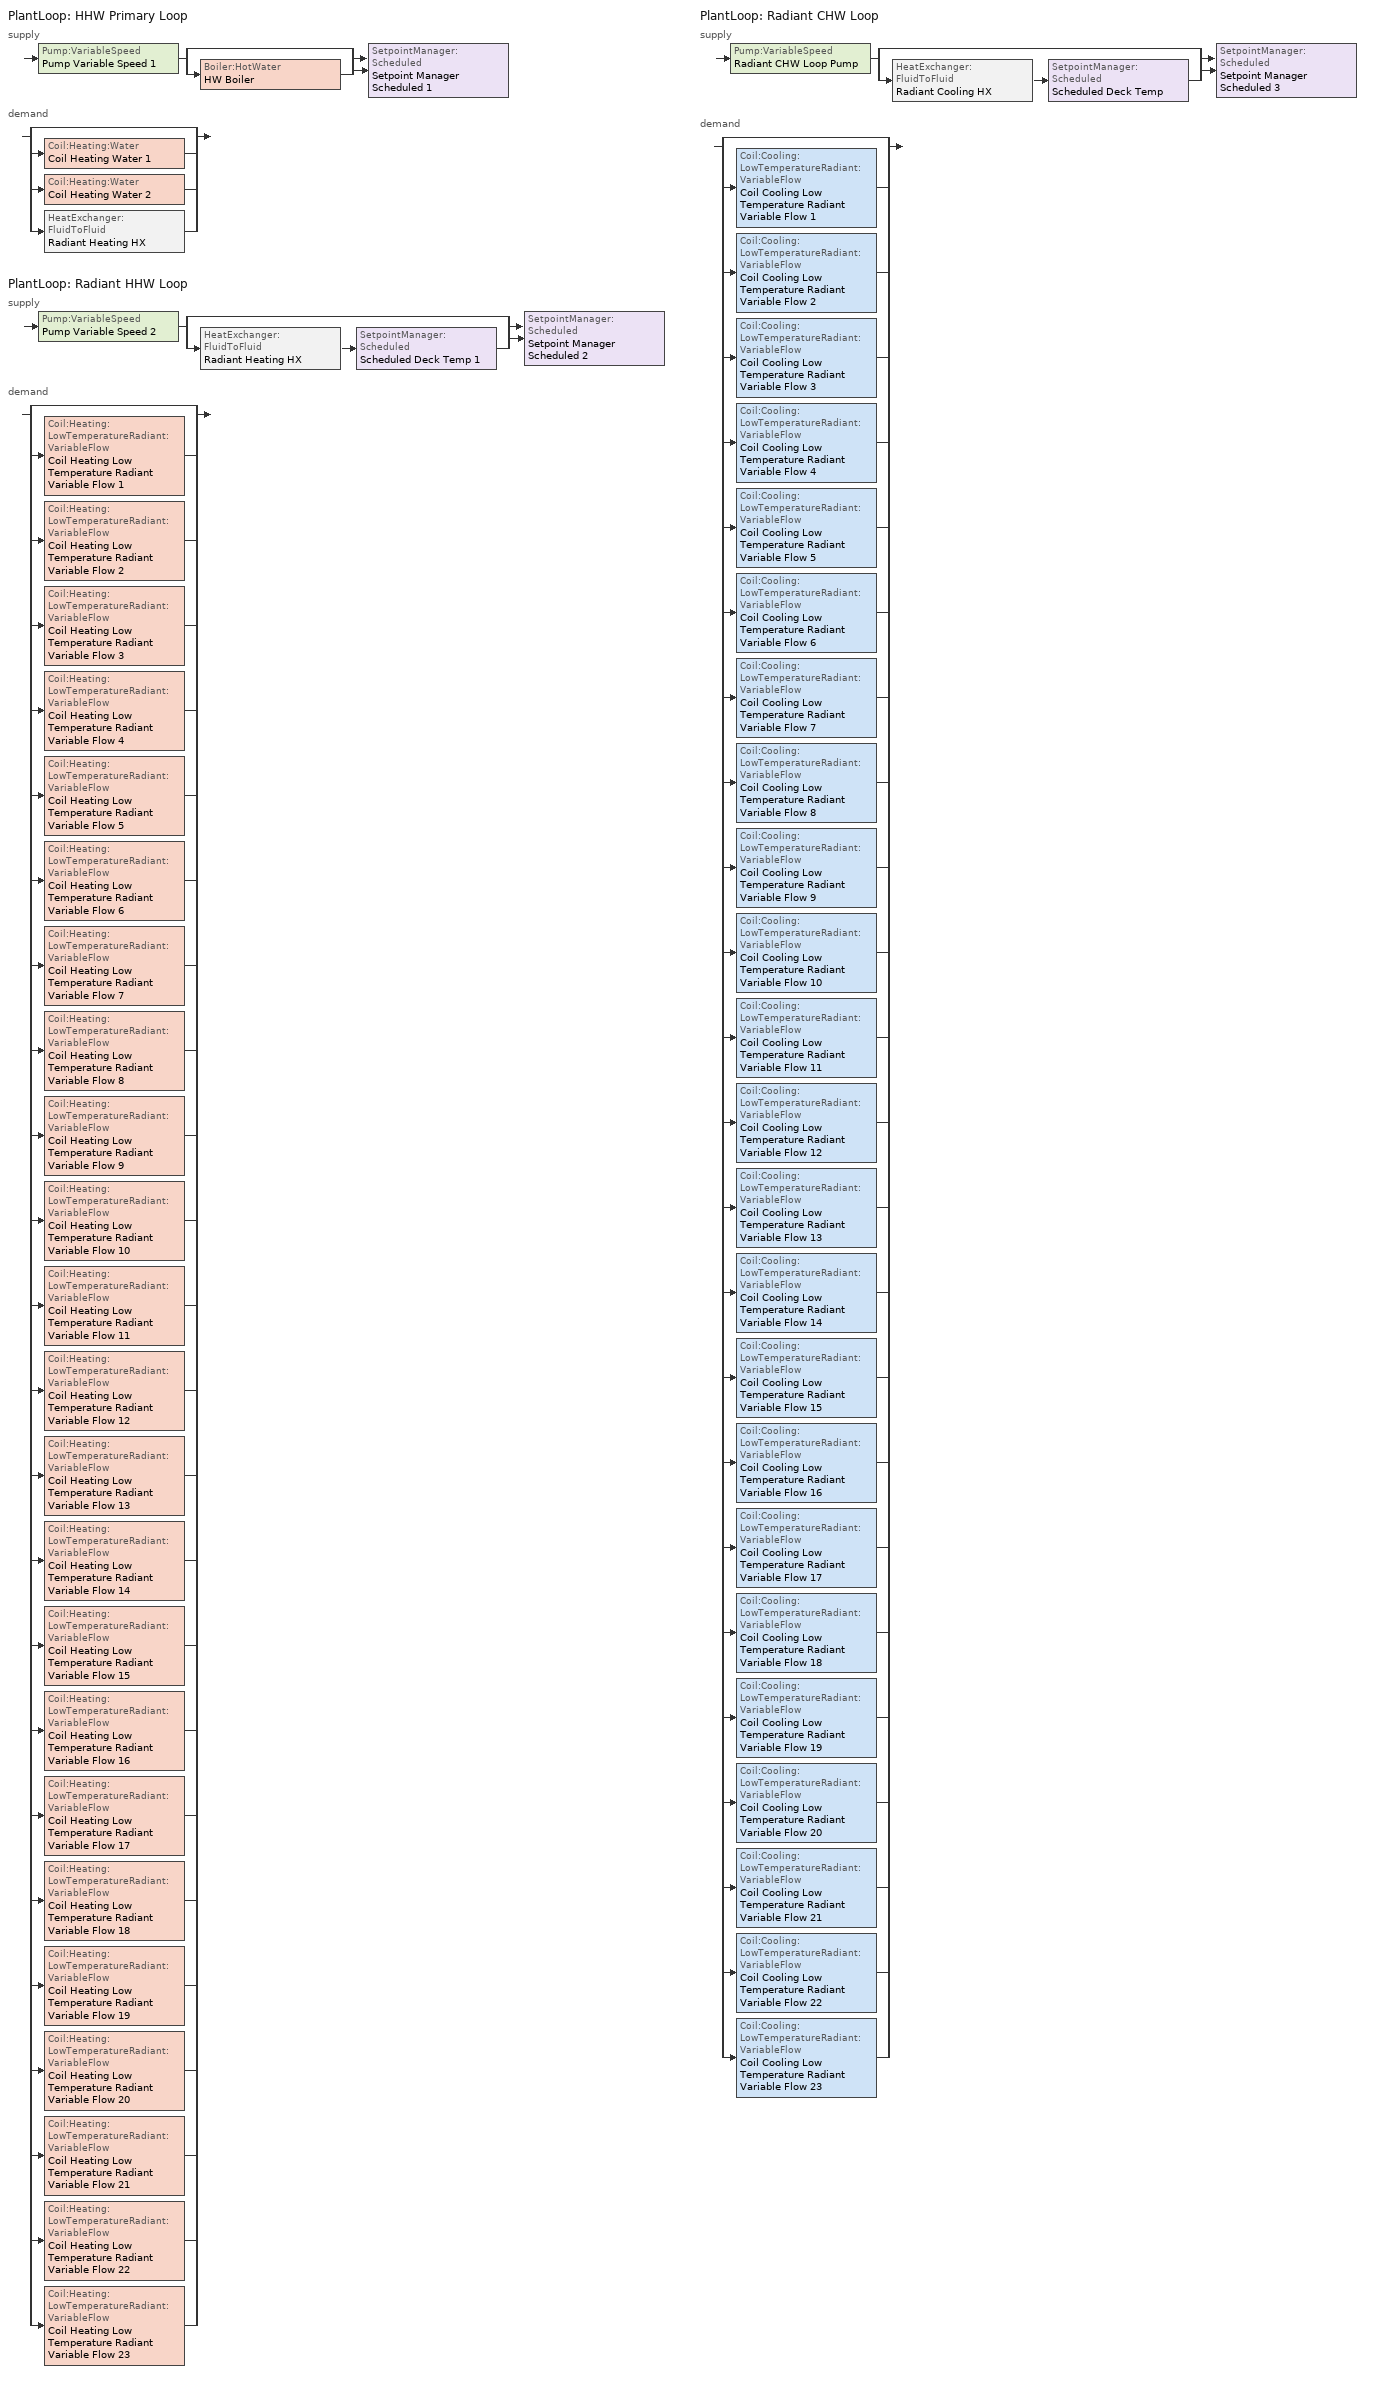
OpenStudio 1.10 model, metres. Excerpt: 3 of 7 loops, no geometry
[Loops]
PlantLoop 'HHW Primary Loop'
 supply: Pump:VariableSpeed 'Pump Variable Speed 1' > split
  | bypass
  | Boiler:HotWater 'HW Boiler'
  join > SetpointManager:Scheduled 'Setpoint Manager Scheduled 1'
 demand: split
  | bypass
  | Coil:Heating:Water 'Coil Heating Water 1'
  | Coil:Heating:Water 'Coil Heating Water 2'
  | HeatExchanger:FluidToFluid 'Radiant Heating HX'
PlantLoop 'Radiant HHW Loop'
 supply: Pump:VariableSpeed 'Pump Variable Speed 2' > split
  | bypass
  | HeatExchanger:FluidToFluid 'Radiant Heating HX' > SetpointManager:Scheduled 'Scheduled Deck Temp 1'
  join > SetpointManager:Scheduled 'Setpoint Manager Scheduled 2'
 demand: split
  | bypass
  | Coil:Heating:LowTemperatureRadiant:VariableFlow 'Coil Heating Low Temperature Radiant Variable Flow 1'
  | Coil:Heating:LowTemperatureRadiant:VariableFlow 'Coil Heating Low Temperature Radiant Variable Flow 2'
  | Coil:Heating:LowTemperatureRadiant:VariableFlow 'Coil Heating Low Temperature Radiant Variable Flow 3'
  | Coil:Heating:LowTemperatureRadiant:VariableFlow 'Coil Heating Low Temperature Radiant Variable Flow 4'
  | Coil:Heating:LowTemperatureRadiant:VariableFlow 'Coil Heating Low Temperature Radiant Variable Flow 5'
  | Coil:Heating:LowTemperatureRadiant:VariableFlow 'Coil Heating Low Temperature Radiant Variable Flow 6'
  | Coil:Heating:LowTemperatureRadiant:VariableFlow 'Coil Heating Low Temperature Radiant Variable Flow 7'
  | Coil:Heating:LowTemperatureRadiant:VariableFlow 'Coil Heating Low Temperature Radiant Variable Flow 8'
  | Coil:Heating:LowTemperatureRadiant:VariableFlow 'Coil Heating Low Temperature Radiant Variable Flow 9'
  | Coil:Heating:LowTemperatureRadiant:VariableFlow 'Coil Heating Low Temperature Radiant Variable Flow 10'
  | Coil:Heating:LowTemperatureRadiant:VariableFlow 'Coil Heating Low Temperature Radiant Variable Flow 11'
  | Coil:Heating:LowTemperatureRadiant:VariableFlow 'Coil Heating Low Temperature Radiant Variable Flow 12'
  | Coil:Heating:LowTemperatureRadiant:VariableFlow 'Coil Heating Low Temperature Radiant Variable Flow 13'
  | Coil:Heating:LowTemperatureRadiant:VariableFlow 'Coil Heating Low Temperature Radiant Variable Flow 14'
  | Coil:Heating:LowTemperatureRadiant:VariableFlow 'Coil Heating Low Temperature Radiant Variable Flow 15'
  | Coil:Heating:LowTemperatureRadiant:VariableFlow 'Coil Heating Low Temperature Radiant Variable Flow 16'
  | Coil:Heating:LowTemperatureRadiant:VariableFlow 'Coil Heating Low Temperature Radiant Variable Flow 17'
  | Coil:Heating:LowTemperatureRadiant:VariableFlow 'Coil Heating Low Temperature Radiant Variable Flow 18'
  | Coil:Heating:LowTemperatureRadiant:VariableFlow 'Coil Heating Low Temperature Radiant Variable Flow 19'
  | Coil:Heating:LowTemperatureRadiant:VariableFlow 'Coil Heating Low Temperature Radiant Variable Flow 20'
  | Coil:Heating:LowTemperatureRadiant:VariableFlow 'Coil Heating Low Temperature Radiant Variable Flow 21'
  | Coil:Heating:LowTemperatureRadiant:VariableFlow 'Coil Heating Low Temperature Radiant Variable Flow 22'
  | Coil:Heating:LowTemperatureRadiant:VariableFlow 'Coil Heating Low Temperature Radiant Variable Flow 23'
PlantLoop 'Radiant CHW Loop'
 supply: Pump:VariableSpeed 'Radiant CHW Loop Pump' > split
  | bypass
  | HeatExchanger:FluidToFluid 'Radiant Cooling HX' > SetpointManager:Scheduled 'Scheduled Deck Temp'
  join > SetpointManager:Scheduled 'Setpoint Manager Scheduled 3'
 demand: split
  | bypass
  | Coil:Cooling:LowTemperatureRadiant:VariableFlow 'Coil Cooling Low Temperature Radiant Variable Flow 1'
  | Coil:Cooling:LowTemperatureRadiant:VariableFlow 'Coil Cooling Low Temperature Radiant Variable Flow 2'
  | Coil:Cooling:LowTemperatureRadiant:VariableFlow 'Coil Cooling Low Temperature Radiant Variable Flow 3'
  | Coil:Cooling:LowTemperatureRadiant:VariableFlow 'Coil Cooling Low Temperature Radiant Variable Flow 4'
  | Coil:Cooling:LowTemperatureRadiant:VariableFlow 'Coil Cooling Low Temperature Radiant Variable Flow 5'
  | Coil:Cooling:LowTemperatureRadiant:VariableFlow 'Coil Cooling Low Temperature Radiant Variable Flow 6'
  | Coil:Cooling:LowTemperatureRadiant:VariableFlow 'Coil Cooling Low Temperature Radiant Variable Flow 7'
  | Coil:Cooling:LowTemperatureRadiant:VariableFlow 'Coil Cooling Low Temperature Radiant Variable Flow 8'
  | Coil:Cooling:LowTemperatureRadiant:VariableFlow 'Coil Cooling Low Temperature Radiant Variable Flow 9'
  | Coil:Cooling:LowTemperatureRadiant:VariableFlow 'Coil Cooling Low Temperature Radiant Variable Flow 10'
  | Coil:Cooling:LowTemperatureRadiant:VariableFlow 'Coil Cooling Low Temperature Radiant Variable Flow 11'
  | Coil:Cooling:LowTemperatureRadiant:VariableFlow 'Coil Cooling Low Temperature Radiant Variable Flow 12'
  | Coil:Cooling:LowTemperatureRadiant:VariableFlow 'Coil Cooling Low Temperature Radiant Variable Flow 13'
  | Coil:Cooling:LowTemperatureRadiant:VariableFlow 'Coil Cooling Low Temperature Radiant Variable Flow 14'
  | Coil:Cooling:LowTemperatureRadiant:VariableFlow 'Coil Cooling Low Temperature Radiant Variable Flow 15'
  | Coil:Cooling:LowTemperatureRadiant:VariableFlow 'Coil Cooling Low Temperature Radiant Variable Flow 16'
  | Coil:Cooling:LowTemperatureRadiant:VariableFlow 'Coil Cooling Low Temperature Radiant Variable Flow 17'
  | Coil:Cooling:LowTemperatureRadiant:VariableFlow 'Coil Cooling Low Temperature Radiant Variable Flow 18'
  | Coil:Cooling:LowTemperatureRadiant:VariableFlow 'Coil Cooling Low Temperature Radiant Variable Flow 19'
  | Coil:Cooling:LowTemperatureRadiant:VariableFlow 'Coil Cooling Low Temperature Radiant Variable Flow 20'
  | Coil:Cooling:LowTemperatureRadiant:VariableFlow 'Coil Cooling Low Temperature Radiant Variable Flow 21'
  | Coil:Cooling:LowTemperatureRadiant:VariableFlow 'Coil Cooling Low Temperature Radiant Variable Flow 22'
  | Coil:Cooling:LowTemperatureRadiant:VariableFlow 'Coil Cooling Low Temperature Radiant Variable Flow 23'
[PlantLoop] Plant Loop Volume {m3}=Autocalculate; Load Distribution Scheme=Optimal
Name | Fluid Type | Maximum Loop Temperature {C} | Minimum Loop Temperature {C}
HHW Primary Loop; Radiant HHW Loop | Water | 100 | 10
Radiant CHW Loop |  | 98 | 1
[Sizing:Plant] Sizing Option=NonCoincident; Zone Timesteps in Averaging Window=1; Coincident Sizing Factor Mode=None
Name | Loop Type | Design Loop Exit Temperature {C} | Loop Design Temperature Difference {deltaC}
HHW Primary Loop | Heating | 43.3333 | 13.8889
Radiant HHW Loop | Heating | 32.2222 | 5.55556
Radiant CHW Loop | Cooling | 15.5556 | 4.44444
[Pump:VariableSpeed] Coefficient 1 of the Part Load Performance Curve=0; Coefficient 2 of the Part Load Performance Curve=0.0216; Coefficient 3 of the Part Load Performance Curve=-0.0325; Coefficient 4 of the Part Load Performance Curve=1.0095; Pump Control Type=Intermittent
Name | Rated Pump Head {Pa} | Motor Efficiency
Pump Variable Speed 1; Pump Variable Speed 2 | 119563 | 0.9
Radiant CHW Loop Pump | 59781.3 | 0.4
[SetpointManager:Scheduled] Control Variable=Temperature
Name | Schedule
Setpoint Manager Scheduled 1 | AEDG HW-Loop-Temp-Schedule
Setpoint Manager Scheduled 2; Scheduled Deck Temp 1 | AEDG HW-Radiant-Loop-Temp-Schedule
Setpoint Manager Scheduled 3; Scheduled Deck Temp | AEDG CW-Radiant-Loop-Temp-Schedule
[Coil:Heating:Water] Availability Schedule=Always On Discrete
Coil Heating Water 1; Coil Heating Water 2
[Controller:WaterCoil] Action=Normal; Minimum Actuated Flow {m3/s}=0
Name | Water Coil
Controller Water Coil 1 | Coil Heating Water 1
Controller Water Coil 2 | Coil Heating Water 2
[Coil:Heating:LowTemperatureRadiant:VariableFlow] Heating Control Temperature Schedule=AEDG Office Mean Radiant Heating Setpoint Schedule
Coil Heating Low Temperature Radiant Variable Flow 1; Coil Heating Low Temperature Radiant Variable Flow 2; Coil Heating Low Temperature Radiant Variable Flow 3; Coil Heating Low Temperature Radiant Variable Flow 4; Coil Heating Low Temperature Radiant Variable Flow 5; Coil Heating Low Temperature Radiant Variable Flow 6; Coil Heating Low Temperature Radiant Variable Flow 7; Coil Heating Low Temperature Radiant Variable Flow 8; Coil Heating Low Temperature Radiant Variable Flow 9; Coil Heating Low Temperature Radiant Variable Flow 10; Coil Heating Low Temperature Radiant Variable Flow 11; Coil Heating Low Temperature Radiant Variable Flow 12; Coil Heating Low Temperature Radiant Variable Flow 13; Coil Heating Low Temperature Radiant Variable Flow 14; Coil Heating Low Temperature Radiant Variable Flow 15; Coil Heating Low Temperature Radiant Variable Flow 16; Coil Heating Low Temperature Radiant Variable Flow 17; Coil Heating Low Temperature Radiant Variable Flow 18; Coil Heating Low Temperature Radiant Variable Flow 19; Coil Heating Low Temperature Radiant Variable Flow 20; Coil Heating Low Temperature Radiant Variable Flow 21; Coil Heating Low Temperature Radiant Variable Flow 22; Coil Heating Low Temperature Radiant Variable Flow 23
[Coil:Cooling:LowTemperatureRadiant:VariableFlow] Cooling Control Temperature Schedule=AEDG Office Mean Radiant Cooling Setpoint Schedule
Coil Cooling Low Temperature Radiant Variable Flow 1; Coil Cooling Low Temperature Radiant Variable Flow 2; Coil Cooling Low Temperature Radiant Variable Flow 3; Coil Cooling Low Temperature Radiant Variable Flow 4; Coil Cooling Low Temperature Radiant Variable Flow 5; Coil Cooling Low Temperature Radiant Variable Flow 6; Coil Cooling Low Temperature Radiant Variable Flow 7; Coil Cooling Low Temperature Radiant Variable Flow 8; Coil Cooling Low Temperature Radiant Variable Flow 9; Coil Cooling Low Temperature Radiant Variable Flow 10; Coil Cooling Low Temperature Radiant Variable Flow 11; Coil Cooling Low Temperature Radiant Variable Flow 12; Coil Cooling Low Temperature Radiant Variable Flow 13; Coil Cooling Low Temperature Radiant Variable Flow 14; Coil Cooling Low Temperature Radiant Variable Flow 15; Coil Cooling Low Temperature Radiant Variable Flow 16; Coil Cooling Low Temperature Radiant Variable Flow 17; Coil Cooling Low Temperature Radiant Variable Flow 18; Coil Cooling Low Temperature Radiant Variable Flow 19; Coil Cooling Low Temperature Radiant Variable Flow 20; Coil Cooling Low Temperature Radiant Variable Flow 21; Coil Cooling Low Temperature Radiant Variable Flow 22; Coil Cooling Low Temperature Radiant Variable Flow 23
[ZoneHVAC:LowTemperatureRadiant:VariableFlow] Availability Schedule=Always On Discrete; Radiant Surface Type=Floors; Hydronic Tubing Inside Diameter {m}=0.012; Temperature Control Type=MeanRadiantTemperature
Name | Low Temp Radiant Variable Flow Heating Coil | Low Temp Radiant Variable Flow Cooling Coil
Zone HVAC Low Temperature Radiant Variable Flow 1 | Coil Heating Low Temperature Radiant Variable Flow 1 | Coil Cooling Low Temperature Radiant Variable Flow 1
Zone HVAC Low Temperature Radiant Variable Flow 2 | Coil Heating Low Temperature Radiant Variable Flow 2 | Coil Cooling Low Temperature Radiant Variable Flow 2
Zone HVAC Low Temperature Radiant Variable Flow 3 | Coil Heating Low Temperature Radiant Variable Flow 3 | Coil Cooling Low Temperature Radiant Variable Flow 3
Zone HVAC Low Temperature Radiant Variable Flow 4 | Coil Heating Low Temperature Radiant Variable Flow 4 | Coil Cooling Low Temperature Radiant Variable Flow 4
Zone HVAC Low Temperature Radiant Variable Flow 5 | Coil Heating Low Temperature Radiant Variable Flow 5 | Coil Cooling Low Temperature Radiant Variable Flow 5
Zone HVAC Low Temperature Radiant Variable Flow 6 | Coil Heating Low Temperature Radiant Variable Flow 6 | Coil Cooling Low Temperature Radiant Variable Flow 6
Zone HVAC Low Temperature Radiant Variable Flow 7 | Coil Heating Low Temperature Radiant Variable Flow 7 | Coil Cooling Low Temperature Radiant Variable Flow 7
Zone HVAC Low Temperature Radiant Variable Flow 8 | Coil Heating Low Temperature Radiant Variable Flow 8 | Coil Cooling Low Temperature Radiant Variable Flow 8
Zone HVAC Low Temperature Radiant Variable Flow 9 | Coil Heating Low Temperature Radiant Variable Flow 9 | Coil Cooling Low Temperature Radiant Variable Flow 9
Zone HVAC Low Temperature Radiant Variable Flow 10 | Coil Heating Low Temperature Radiant Variable Flow 10 | Coil Cooling Low Temperature Radiant Variable Flow 10
Zone HVAC Low Temperature Radiant Variable Flow 11 | Coil Heating Low Temperature Radiant Variable Flow 11 | Coil Cooling Low Temperature Radiant Variable Flow 11
Zone HVAC Low Temperature Radiant Variable Flow 12 | Coil Heating Low Temperature Radiant Variable Flow 12 | Coil Cooling Low Temperature Radiant Variable Flow 12
Zone HVAC Low Temperature Radiant Variable Flow 13 | Coil Heating Low Temperature Radiant Variable Flow 13 | Coil Cooling Low Temperature Radiant Variable Flow 13
Zone HVAC Low Temperature Radiant Variable Flow 14 | Coil Heating Low Temperature Radiant Variable Flow 14 | Coil Cooling Low Temperature Radiant Variable Flow 14
Zone HVAC Low Temperature Radiant Variable Flow 15 | Coil Heating Low Temperature Radiant Variable Flow 15 | Coil Cooling Low Temperature Radiant Variable Flow 15
Zone HVAC Low Temperature Radiant Variable Flow 16 | Coil Heating Low Temperature Radiant Variable Flow 16 | Coil Cooling Low Temperature Radiant Variable Flow 16
Zone HVAC Low Temperature Radiant Variable Flow 17 | Coil Heating Low Temperature Radiant Variable Flow 17 | Coil Cooling Low Temperature Radiant Variable Flow 17
Zone HVAC Low Temperature Radiant Variable Flow 18 | Coil Heating Low Temperature Radiant Variable Flow 18 | Coil Cooling Low Temperature Radiant Variable Flow 18
Zone HVAC Low Temperature Radiant Variable Flow 19 | Coil Heating Low Temperature Radiant Variable Flow 19 | Coil Cooling Low Temperature Radiant Variable Flow 19
Zone HVAC Low Temperature Radiant Variable Flow 20 | Coil Heating Low Temperature Radiant Variable Flow 20 | Coil Cooling Low Temperature Radiant Variable Flow 20
Zone HVAC Low Temperature Radiant Variable Flow 21 | Coil Heating Low Temperature Radiant Variable Flow 21 | Coil Cooling Low Temperature Radiant Variable Flow 21
Zone HVAC Low Temperature Radiant Variable Flow 22 | Coil Heating Low Temperature Radiant Variable Flow 22 | Coil Cooling Low Temperature Radiant Variable Flow 22
Zone HVAC Low Temperature Radiant Variable Flow 23 | Coil Heating Low Temperature Radiant Variable Flow 23 | Coil Cooling Low Temperature Radiant Variable Flow 23
[HeatExchanger:FluidToFluid] Loop Demand Side Design Flow Rate {m3/s}=autosize; Loop Supply Side Design Flow Rate {m3/s}=autosize; Heat Exchange Model Type=Ideal; Heat Exchanger U-Factor Times Area Value {W/K}=autosize; Minimum Temperature Difference to Activate Heat Exchanger {deltaC}=0.01; Heat Transfer Metering End Use Type=LoopToLoop; Component Override Cooling Control Temperature Mode=Loop; Sizing Factor=1; Operation Minimum Temperature Limit {C}=0; Operation Maximum Temperature Limit {C}=100
Name | Control Type
Radiant Cooling HX | CoolingSetpointModulated
Radiant Heating HX | HeatingSetpointModulated
[Boiler:HotWater]
HW Boiler: Fuel Type=Electricity; Nominal Thermal Efficiency=1; Efficiency Curve Temperature Evaluation Variable=LeavingBoiler; Normalized Boiler Efficiency Curve=Boiler Efficiency; Design Water Outlet Temperature {C}=43.3333; Water Outlet Upper Temperature Limit {C}=99; Boiler Flow Mode=NotModulated; Parasitic Electric Load {W}=0; Sizing Factor=1
[Schedule:Ruleset]
Name | Default Day Schedule | Summer Design Day Schedule | Winter Design Day Schedule
AEDG HW-Radiant-Loop-Temp-Schedule | AEDG HW-Radiant-Loop-Temp-Schedule All Days
AEDG CW-Radiant-Loop-Temp-Schedule | AEDG CW-Radiant-Loop-Temp-Schedule All Days
AEDG Office Mean Radiant Heating Setpoint Schedule | AEDG Office Mean Radiant Heating Setpoint Schedule Weekday | AEDG Office Mean Radiant Heating Setpoint Schedule Summer Design Day | AEDG Office Mean Radiant Heating Setpoint Schedule Winter Design Day
AEDG Office Mean Radiant Cooling Setpoint Schedule | AEDG Office Mean Radiant Cooling Setpoint Schedule Weekday | AEDG Office Mean Radiant Cooling Setpoint Schedule Summer Design Day | AEDG Office Mean Radiant Cooling Setpoint Schedule Winter Design Day
AEDG HW-Loop-Temp-Schedule | AEDG HW-Loop-Temp-Schedule All Days
[Schedule:Day]
AEDG HW-Radiant-Loop-Temp-Schedule All Days: 24, 0, 32.2222
AEDG CW-Radiant-Loop-Temp-Schedule All Days: 24, 0, 17.7778
AEDG Office Mean Radiant Heating Setpoint Schedule Weekday: 6, 0, 18.3, 22, 0, 21.1111, 24, 0, 18.3
AEDG Office Mean Radiant Heating Setpoint Schedule Winter Design Day: 24, 0, 18.8
AEDG Office Mean Radiant Heating Setpoint Schedule Summer Design Day: 6, 0, 18.3, 22, 0, 18.8, 24, 0, 18.3
AEDG Office Mean Radiant Heating Setpoint Schedule Sunday: 24, 0, 18.3
AEDG Office Mean Radiant Cooling Setpoint Schedule Weekday; AEDG Office Mean Radiant Cooling Setpoint Schedule Winter Design Day: 6, 0, 26.7, 22, 0, 24, 24, 0, 26.7
AEDG Office Mean Radiant Cooling Setpoint Schedule Summer Design Day: 24, 0, 24
AEDG Office Mean Radiant Cooling Setpoint Schedule Sunday: 24, 0, 26.7
AEDG HW-Loop-Temp-Schedule All Days: 24, 0, 67
[Schedule:Rule] Rule Order=0; Apply Sunday=Yes; Apply Saturday=Yes; Date Specification Type=DateRange; Start Month=1; Start Day=1; End Month=12; End Day=31
Name | Schedule Ruleset | Day Schedule
AEDG Office Mean Radiant Heating Setpoint Schedule Sunday Rule | AEDG Office Mean Radiant Heating Setpoint Schedule | AEDG Office Mean Radiant Heating Setpoint Schedule Sunday
AEDG Office Mean Radiant Cooling Setpoint Schedule Sunday Rule | AEDG Office Mean Radiant Cooling Setpoint Schedule | AEDG Office Mean Radiant Cooling Setpoint Schedule Sunday
[Schedule:Constant]
Always On Discrete: Value=1
[Curve:Biquadratic]
Boiler Efficiency: Coefficient1 Constant=1; Coefficient2 x=0; Coefficient3 x**2=0; Coefficient4 y=0; Coefficient5 y**2=0; Coefficient6 x*y=0; Minimum Value of x {BasedOnField A2}=0; Maximum Value of x {BasedOnField A2}=1; Minimum Value of y {BasedOnField A3}=0; Maximum Value of y {BasedOnField A3}=1
